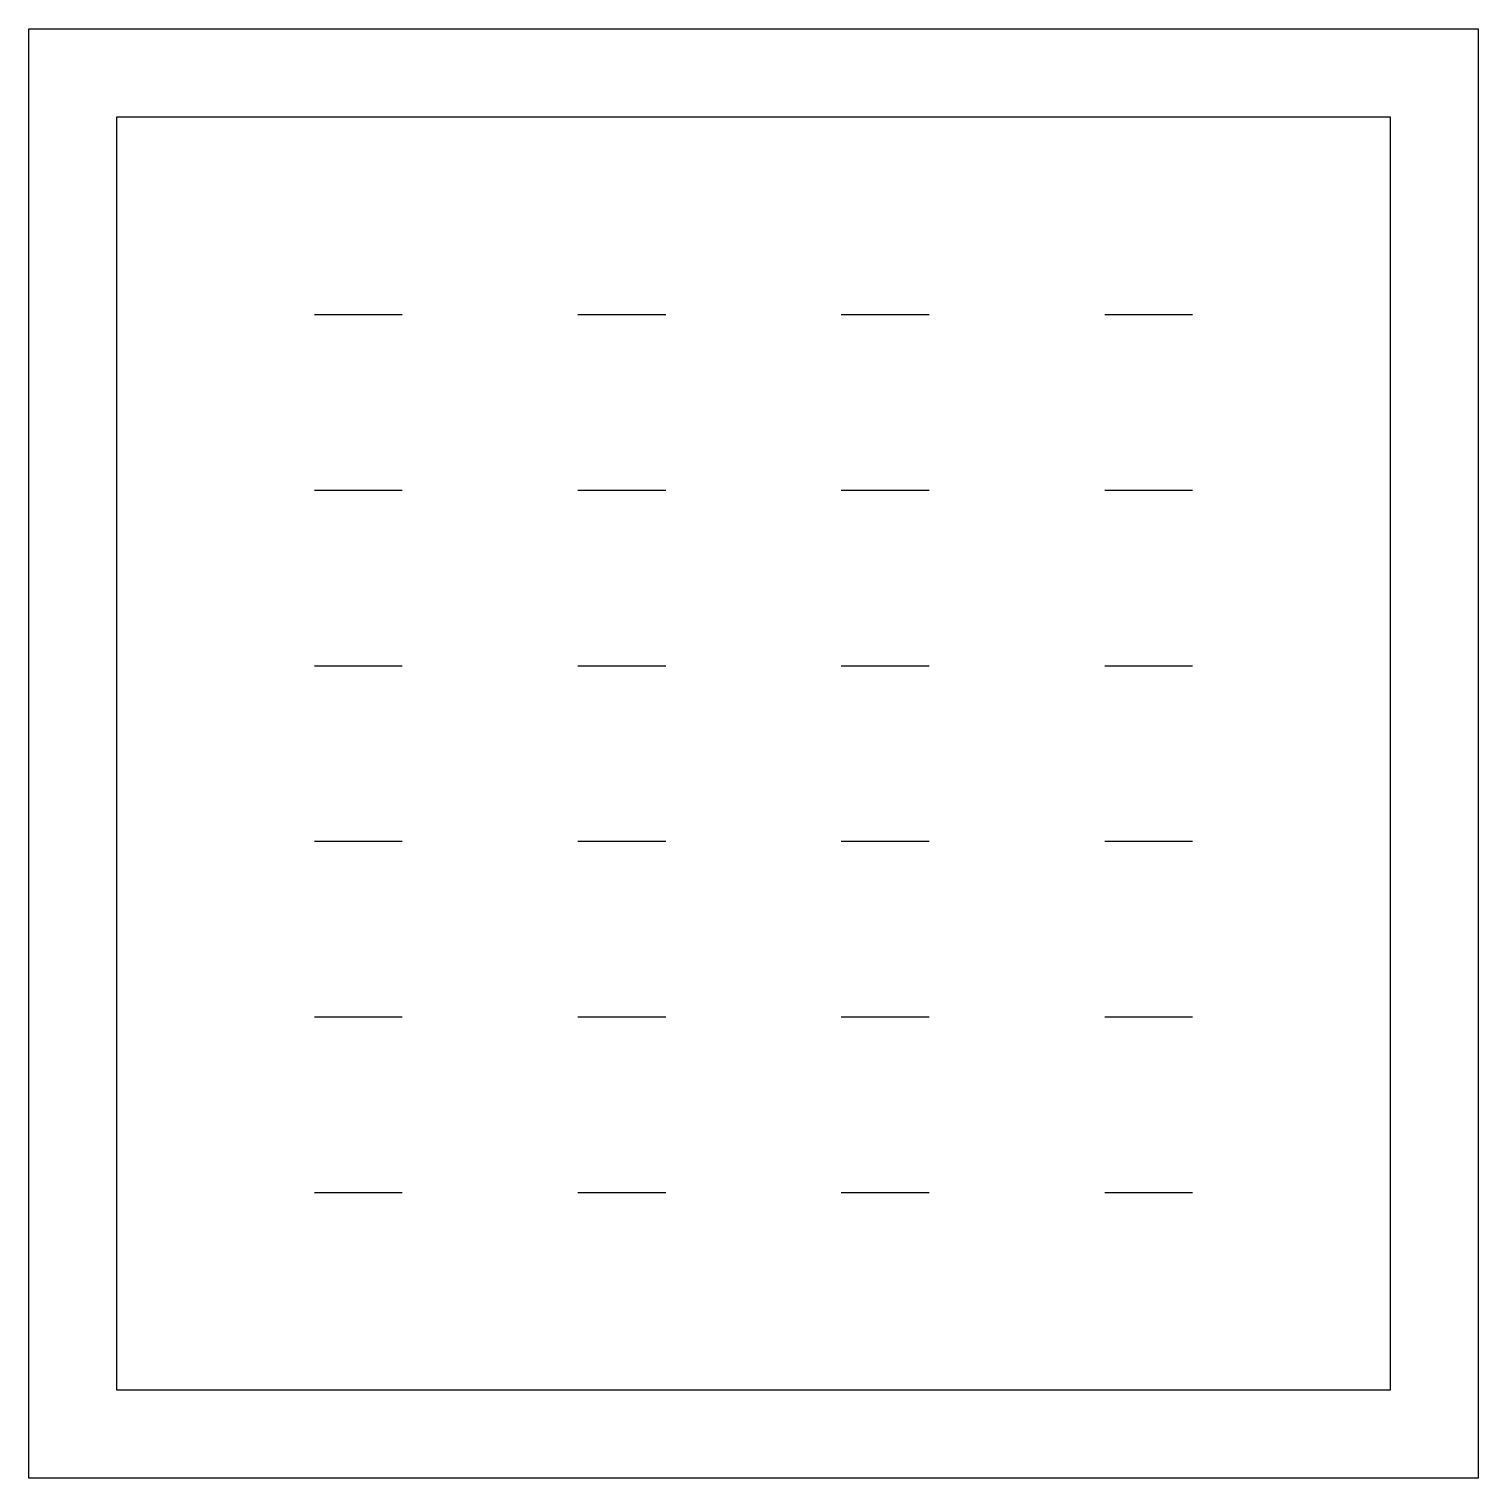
# Model space of a CAD drawing. Extents: x -33 to 0, y 0 to 33.
import ezdxf

# ---------------------------------------------------------------- set-up
doc = ezdxf.new("R2010")
doc.units = 0
doc.header["$LTSCALE"] = 25
doc.header["$MEASUREMENT"] = 0
doc.layers.get('0').update_dxf_attribs({"linetype": 'CONTINUOUS'})

msp = doc.modelspace()

# ---------------------------------------------------------------- linework, layer by layer
at = {"color": 0, "linetype": 'ByBlock'}
for p, q in [((-26.5, 26.5), (-24.5, 26.5)), ((-20.5, 26.5), (-18.5, 26.5)), ((-14.5, 26.5), (-12.5, 26.5)), ((-8.5, 26.5), (-6.5, 26.5)), ((-26.5, 22.5), (-24.5, 22.5)), ((-20.5, 22.5), (-18.5, 22.5)), ((-14.5, 22.5), (-12.5, 22.5)), ((-8.5, 22.5), (-6.5, 22.5)), ((-26.5, 18.5), (-24.5, 18.5)), ((-20.5, 18.5), (-18.5, 18.5)), ((-14.5, 18.5), (-12.5, 18.5)), ((-8.5, 18.5), (-6.5, 18.5)), ((-26.5, 14.5), (-24.5, 14.5)), ((-20.5, 14.5), (-18.5, 14.5)), ((-14.5, 14.5), (-12.5, 14.5)), ((-8.5, 14.5), (-6.5, 14.5)), ((-26.5, 10.5), (-24.5, 10.5)), ((-20.5, 10.5), (-18.5, 10.5)), ((-14.5, 10.5), (-12.5, 10.5)), ((-8.5, 10.5), (-6.5, 10.5)), ((-26.5, 6.5), (-24.5, 6.5)), ((-20.5, 6.5), (-18.5, 6.5)), ((-14.5, 6.5), (-12.5, 6.5)), ((-8.5, 6.5), (-6.5, 6.5))]:
    msp.add_line(p, q, dxfattribs=at)
for points in [[(-33, 33), (0, 33), (0, 0), (-33, 0)], [(-31, 31), (-2, 31), (-2, 2), (-31, 2)]]:
    msp.add_lwpolyline(points, close=True, dxfattribs=at)

doc.saveas('drawing.dxf')
